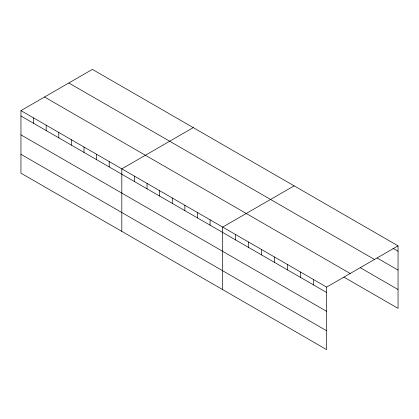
<?xml version="1.0" encoding="UTF-8"?>
<svg xmlns="http://www.w3.org/2000/svg" width="419" height="419" viewBox="0 0 419 419"><rect width="100%" height="100%" fill="white"/><g stroke="black" fill="none" stroke-linecap="round" stroke-linejoin="round"><path stroke-width="0.63" d="M20.95 110.621L326.611 287.094L326.611 349.619L20.95 173.152L20.95 110.621L92.39 69.381L398.05 245.848L398.05 308.379L343.826 277.074M193.259 127.617L121.819 168.857L121.819 231.388M294.128 185.853L222.688 227.093L222.688 289.623M326.611 287.094L398.05 245.848M392.964 248.294L398.05 251.227M377.152 258.02L398.05 270.087M68.816 82.988L374.476 259.461M360.209 267.668L398.05 289.519M44.524 97.014L350.184 273.487M20.95 116L326.611 292.472M20.95 134.86L326.611 311.333M20.95 154.292L326.611 330.764M313.622 279.593L313.622 284.972M300.633 272.093L300.633 277.472M287.638 264.593L287.638 269.972M274.649 257.093L274.649 262.472M261.66 249.593L261.66 254.972M248.666 242.093L248.666 247.472M235.677 234.593L235.677 239.972M210.076 219.818L210.076 225.192M197.469 212.538L197.469 217.911M184.863 205.258L184.863 210.631M172.251 197.978L172.251 203.356M159.644 190.697L159.644 196.076M147.038 183.417L147.038 188.796M134.426 176.137L134.426 181.516M109.207 161.582L109.207 166.956M96.6 154.302L96.6 159.676M83.994 147.022L83.994 152.396M71.382 139.742L71.382 145.121M58.775 132.462L58.775 137.841M46.169 125.181L46.169 130.56M33.557 117.901L33.557 123.28"/></g></svg>
